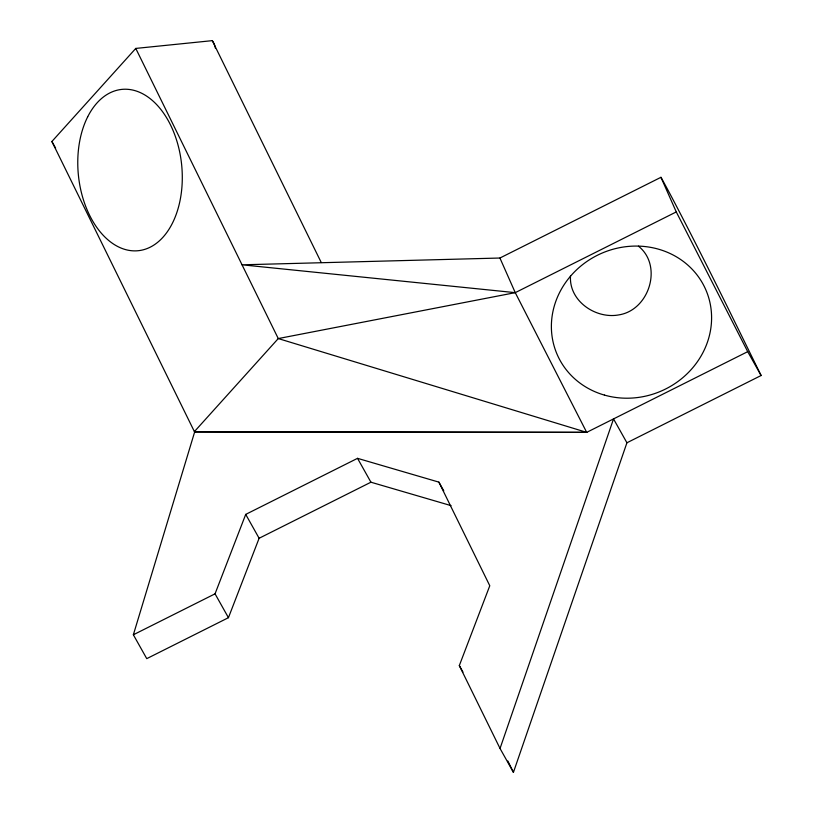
<?xml version="1.0" encoding="UTF-8"?>
<svg xmlns="http://www.w3.org/2000/svg" width="813" height="813" viewBox="0 0 813 813"><rect width="100%" height="100%" fill="white"/><g stroke="black" fill="none" stroke-linecap="round" stroke-linejoin="round"><path stroke-width="1.22" d="M451.073 505.635L370.931 482.211L259.113 538.267L228.443 617.687L146.757 658.642L133.362 634.77L194.622 432.059L51.89 141.503L135.771 48.424L212.284 40.65L321.247 262.518M500.036 748.478L613.53 418.919L626.925 442.78L513.43 772.35L500.036 748.478L459.315 665.583L489.782 585.746L438.888 482.129L357.537 458.339L245.719 514.395L215.049 593.825L133.362 634.77M660.949 177.305L676.274 211.929L515.259 292.65L242.05 264.814L499.924 258.026L660.949 177.305A116.981 2.287 63.4 0 1 732.391 317.029L761.11 375.515L626.925 442.78M194.622 432.059L586.691 432.364L747.716 351.653L761.11 375.515M515.259 292.65L278.27 338.564L194.378 431.642L586.691 432.364L515.259 292.65L499.924 258.026M586.691 432.364L278.27 338.564L135.771 48.424M638.449 246.166C663.073 265.688 649.384 310.099 618.906 314.885C595.624 319.285 568.643 300.851 570.513 275.8M438.888 482.129L443.766 490.808M357.537 458.339L370.931 482.211M459.315 665.583L462.973 672.097M51.89 141.503L55.609 148.129M245.719 514.395L259.113 538.267M215.049 593.825L228.443 617.687M676.274 211.929L747.716 351.653M507.851 760.998L513.43 772.35M212.284 40.65A114.47 44.115 -26.2 0 1 215.394 48.211M604.415 395.088A81.066 75.05 -23.9 0 0 710.318 304.357A81.066 75.05 -23.9 0 0 579.72 266.989A81.066 75.05 -23.9 0 0 604.415 395.088M87.682 116.838A81.066 51.88 84.2 0 0 124.684 249.347A81.066 51.88 84.2 0 0 177.732 143.982A81.066 51.88 84.2 0 0 87.682 116.838"/></g></svg>
